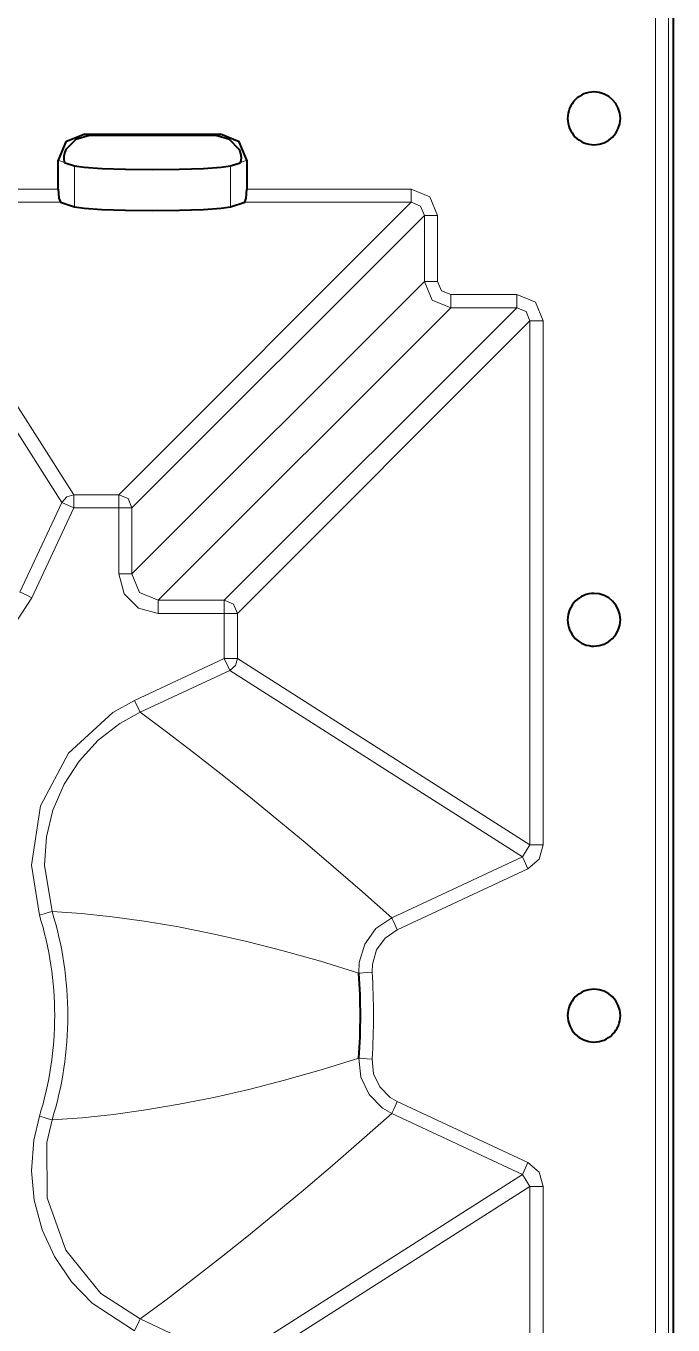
# Model space of a CAD drawing. Header units: millimetres. Extents: x 0 to 2941, y -405 to 1422.
# Drawn here: x 1222.5 to 1271.6, y 1029.7 to 1128.2 of the extents above; entities that cross this region are included whole.
import ezdxf

# ---------------------------------------------------------------- set-up
doc = ezdxf.new("R2010")
doc.units = ezdxf.units.MM
doc.layers.add('FINE', color=9, linetype='Continuous')
doc.layers.add('OUTLINE', color=7, linetype='Continuous')

msp = doc.modelspace()

# ---------------------------------------------------------------- linework, layer by layer
at = {"layer": 'FINE', "lineweight": 9}
for p, q in [((1270.226, 715.717), (1270.226, 1265.691)), ((1227.32, 1119.882), (1226.967, 1119.995)), ((1237.247, 1119.995), (1236.894, 1119.882)), ((1224.957, 1118.011), (1225.441, 1117.855)), ((1226.198, 1117.592), (1226.198, 1114.486)), ((1238.016, 1114.486), (1238.016, 1117.592)), ((1238.773, 1117.855), (1239.258, 1118.011)), ((1212.008, 1115.835), (1224.957, 1115.835)), ((1212.008, 1114.837), (1226.133, 1092.665)), ((1225.123, 1114.837), (1212.008, 1114.837)), ((1229.543, 1092.665), (1251.715, 1114.837)), ((1251.715, 1114.837), (1239.091, 1114.837)), ((1225.228, 1092.089), (1211.103, 1114.26)), ((1252.713, 1113.838), (1230.541, 1091.667)), ((1252.713, 1108.834), (1252.713, 1113.838)), ((1253.711, 1113.838), (1253.711, 1108.834)), ((1230.541, 1086.662), (1252.713, 1108.834)), ((1254.71, 1107.835), (1259.715, 1107.835)), ((1254.71, 1106.837), (1232.538, 1084.665)), ((1260.713, 1105.839), (1238.541, 1083.667)), ((1260.713, 1066.131), (1260.713, 1105.839)), ((1261.711, 1105.839), (1261.711, 1066.131)), ((1222.055, 1085.284), (1225.228, 1092.089)), ((1226.133, 1092.665), (1229.543, 1092.665)), ((1230.541, 1091.667), (1230.541, 1086.662)), ((1232.538, 1084.665), (1237.543, 1084.665)), ((1237.543, 1083.667), (1232.538, 1083.667)), ((1237.543, 1080.256), (1237.543, 1083.667)), ((1238.541, 1083.667), (1238.541, 1080.256)), ((1230.739, 1077.084), (1237.543, 1080.256)), ((1238.541, 1080.256), (1260.713, 1066.131)), ((1237.965, 1079.352), (1231.161, 1076.179)), ((1260.137, 1065.227), (1237.965, 1079.352)), ((1250.233, 1060.609), (1260.137, 1065.227)), ((1260.137, 1065.227), (1260.713, 1066.131)), ((1260.559, 1064.322), (1250.655, 1059.704)), ((1250.655, 1046.677), (1260.559, 1042.059)), ((1260.137, 1041.154), (1250.233, 1045.772)), ((1237.965, 1027.029), (1260.137, 1041.154)), ((1260.713, 1040.249), (1260.137, 1041.154)), ((1260.713, 1040.249), (1238.541, 1026.124)), ((1260.713, 1000.542), (1260.713, 1040.249)), ((1261.711, 1040.249), (1261.711, 1000.542)), ((1231.161, 1030.202), (1237.965, 1027.029))]:
    msp.add_line(p, q, dxfattribs=at)
for points in [[(1271.226, 1265.691), (1271.226, 715.717), (1271.235, 715.699)], [(1239.258, 1115.835), (1251.715, 1115.835), (1253.127, 1115.251), (1253.711, 1113.838)], [(1251.715, 1114.837), (1251.715, 1115.149), (1251.715, 1115.835)], [(1252.713, 1113.838), (1252.422, 1114.546), (1251.715, 1114.837)], [(1252.713, 1113.838), (1253.025, 1113.838), (1253.711, 1113.838)], [(1252.713, 1108.834), (1253.025, 1108.834), (1253.711, 1108.834)], [(1254.71, 1106.837), (1253.299, 1107.423), (1252.713, 1108.834)], [(1253.711, 1108.834), (1254.004, 1108.128), (1254.71, 1107.835)], [(1254.71, 1106.837), (1254.71, 1107.149), (1254.71, 1107.835)], [(1259.715, 1106.837), (1259.715, 1107.149), (1259.715, 1107.835)], [(1259.715, 1107.835), (1261.127, 1107.251), (1261.711, 1105.839)], [(1237.543, 1084.665), (1259.715, 1106.837), (1254.71, 1106.837)], [(1260.713, 1105.839), (1260.422, 1106.546), (1259.715, 1106.837)], [(1260.713, 1105.839), (1261.025, 1105.839), (1261.711, 1105.839)], [(1225.228, 1092.089), (1225.597, 1092.508), (1226.133, 1092.665)], [(1225.228, 1092.089), (1225.51, 1091.957), (1226.133, 1091.667)], [(1226.133, 1092.665), (1226.133, 1092.353), (1226.133, 1091.667)], [(1229.543, 1092.665), (1229.543, 1092.353), (1229.543, 1091.667)], [(1229.543, 1092.665), (1230.248, 1092.371), (1230.541, 1091.667)], [(1229.543, 1086.662), (1229.543, 1091.667), (1226.133, 1091.667), (1222.96, 1084.863)], [(1230.541, 1091.667), (1230.229, 1091.667), (1229.543, 1091.667)], [(1232.538, 1083.667), (1231.04, 1084.068), (1229.944, 1085.163), (1229.543, 1086.662)], [(1230.541, 1086.662), (1230.229, 1086.662), (1229.543, 1086.662)], [(1230.541, 1086.662), (1231.124, 1085.248), (1232.538, 1084.665)], [(1222.055, 1085.284), (1222.138, 1085.246), (1222.338, 1085.153), (1222.625, 1085.019), (1222.96, 1084.863)], [(1222.96, 1084.863), (1220.863, 1081.651), (1219.244, 1080.09), (1217.332, 1078.787), (1215.288, 1077.851), (1213.053, 1077.254), (1210.816, 1077.047), (1208.51, 1077.224), (1206.674, 1077.657)], [(1232.538, 1084.665), (1232.538, 1084.353), (1232.538, 1083.667)], [(1237.543, 1084.665), (1237.543, 1084.353), (1237.543, 1083.667)], [(1237.543, 1084.665), (1238.248, 1084.372), (1238.541, 1083.667)], [(1238.541, 1083.667), (1238.229, 1083.667), (1237.543, 1083.667)], [(1237.965, 1079.352), (1237.833, 1079.634), (1237.543, 1080.256)], [(1238.541, 1080.256), (1238.229, 1080.256), (1237.543, 1080.256)], [(1238.541, 1080.256), (1238.384, 1079.72), (1237.965, 1079.352)], [(1223.533, 1060.797), (1222.925, 1064.585), (1223.612, 1069.079), (1225.747, 1073.091), (1229.089, 1076.169), (1230.739, 1077.084)], [(1231.161, 1076.179), (1231.122, 1076.262), (1231.029, 1076.462), (1230.895, 1076.749), (1230.739, 1077.084)], [(1231.161, 1076.179), (1229.632, 1075.332), (1227.986, 1074.058), (1226.536, 1072.481), (1225.404, 1070.734), (1224.558, 1068.765), (1224.069, 1066.741), (1223.923, 1064.602), (1224.487, 1061.094)], [(1231.161, 1076.179), (1233.174, 1074.687), (1235.217, 1073.132), (1237.292, 1071.513), (1239.399, 1069.831), (1241.536, 1068.085), (1243.665, 1066.308), (1245.824, 1064.469), (1248.014, 1062.57), (1250.233, 1060.609)], [(1260.137, 1065.227), (1260.268, 1064.944), (1260.559, 1064.322)], [(1261.711, 1066.131), (1261.399, 1065.059), (1260.559, 1064.322)], [(1260.713, 1066.131), (1261.025, 1066.131), (1261.711, 1066.131)], [(1224.487, 1061.094), (1224.399, 1061.067), (1224.189, 1061.001), (1223.886, 1060.907), (1223.533, 1060.798)], [(1247.752, 1056.415), (1244.848, 1057.31), (1242.013, 1058.109), (1239.249, 1058.814), (1236.559, 1059.423), (1233.947, 1059.939), (1231.459, 1060.355), (1229.051, 1060.685), (1226.726, 1060.93), (1224.487, 1061.094)], [(1247.752, 1056.415), (1247.775, 1057.226), (1248.191, 1058.613), (1249.042, 1059.785), (1250.233, 1060.609)], [(1250.233, 1060.609), (1250.272, 1060.525), (1250.365, 1060.326), (1250.499, 1060.038), (1250.655, 1059.704)], [(1250.655, 1059.704), (1249.74, 1059.071), (1249.085, 1058.17), (1248.766, 1057.104), (1248.748, 1056.481)], [(1247.752, 1056.415), (1247.844, 1056.421), (1248.063, 1056.435), (1248.38, 1056.456), (1248.748, 1056.481)], [(1224.487, 1045.287), (1226.768, 1045.454), (1229.137, 1045.706), (1231.593, 1046.046), (1234.131, 1046.476), (1236.749, 1046.998), (1239.395, 1047.603), (1242.113, 1048.298), (1244.899, 1049.086), (1247.752, 1049.966)], [(1247.752, 1049.966), (1247.844, 1049.96), (1248.063, 1049.946), (1248.38, 1049.925), (1248.748, 1049.9)], [(1250.233, 1045.772), (1249.533, 1046.183), (1248.518, 1047.215), (1247.901, 1048.526), (1247.752, 1049.966)], [(1248.748, 1049.9), (1248.862, 1048.793), (1249.336, 1047.786), (1250.117, 1046.993), (1250.655, 1046.677)], [(1250.233, 1045.772), (1250.272, 1045.856), (1250.365, 1046.055), (1250.499, 1046.342), (1250.655, 1046.677)], [(1224.487, 1045.287), (1224.399, 1045.314), (1224.189, 1045.38), (1223.886, 1045.474), (1223.533, 1045.583)], [(1250.233, 1045.772), (1247.974, 1043.776), (1245.745, 1041.844), (1243.548, 1039.975), (1241.382, 1038.17), (1239.247, 1036.428), (1237.18, 1034.779), (1235.144, 1033.192), (1233.137, 1031.666), (1231.161, 1030.202)], [(1224.487, 1045.287), (1224.085, 1043.586), (1224.113, 1039.377), (1225.532, 1035.415), (1228.186, 1032.144), (1231.161, 1030.202)], [(1260.137, 1041.154), (1260.268, 1041.437), (1260.559, 1042.059)], [(1260.559, 1042.059), (1261.399, 1041.322), (1261.711, 1040.249)], [(1260.713, 1040.249), (1261.025, 1040.249), (1261.711, 1040.249)], [(1231.161, 1030.202), (1231.122, 1030.119), (1231.029, 1029.919), (1230.895, 1029.632), (1230.739, 1029.297)]]:
    msp.add_lwpolyline(points, dxfattribs=at)
for points in [[(1230.739, 1029.297), (1227.527, 1031.394), (1225.966, 1033.013), (1224.663, 1034.925), (1223.727, 1036.969), (1223.13, 1039.203), (1222.923, 1041.442), (1223.1, 1043.747), (1223.533, 1045.583, 0.15187), (1223.533, 1060.798)], [(1224.487, 1045.287, 0.151875), (1224.487, 1061.094)], [(1248.748, 1049.9, 0.033081), (1248.748, 1056.481)]]:
    msp.add_lwpolyline(points, format="xyb", dxfattribs=at)
at = {"layer": 'OUTLINE', "lineweight": 40}
for p, q in [((1271.558, 1265.691), (1271.558, 135.691)), ((1226.967, 1119.995), (1237.247, 1119.995)), ((1236.894, 1119.882), (1227.32, 1119.882)), ((1224.957, 1115.835), (1224.957, 1118.011)), ((1225.441, 1117.855), (1225.476, 1117.824)), ((1225.476, 1117.824), (1226.198, 1117.592)), ((1238.016, 1117.592), (1238.739, 1117.824)), ((1238.739, 1117.824), (1238.773, 1117.855)), ((1239.258, 1118.011), (1239.258, 1115.835)), ((1238.016, 1114.486), (1239.091, 1114.837))]:
    msp.add_line(p, q, dxfattribs=at)
for points in [[(1263.567, 1121.19, 0.414226), (1265.567, 1119.19, 0.414201), (1267.567, 1121.19, 0.414201), (1265.567, 1123.19, 0.414226)], [(1267.567, 1083.19, 0.414201), (1265.567, 1085.19, 0.414226), (1263.567, 1083.19, 0.414226), (1265.567, 1081.191, 0.414201)], [(1263.567, 1053.19, 0.414201), (1265.567, 1051.19, 0.414226), (1267.567, 1053.19, 0.414201), (1265.567, 1055.191, 0.414226)]]:
    msp.add_lwpolyline(points, format="xyb", close=True, dxfattribs=at)
for points in [[(1226.967, 1119.995), (1225.544, 1119.415), (1224.957, 1118.011)], [(1227.32, 1119.882), (1226.279, 1119.597), (1225.54, 1118.823)], [(1238.674, 1118.823), (1237.935, 1119.597), (1236.894, 1119.882)], [(1239.258, 1118.011), (1238.67, 1119.415), (1237.247, 1119.995)], [(1225.54, 1118.823), (1225.429, 1118.554), (1225.377, 1118.289), (1225.378, 1118.075), (1225.413, 1117.913), (1225.441, 1117.855)], [(1238.773, 1117.855), (1238.823, 1117.989), (1238.841, 1118.216), (1238.803, 1118.489), (1238.71, 1118.751), (1238.674, 1118.823)], [(1226.198, 1117.592), (1226.911, 1117.481), (1228.25, 1117.39), (1230.055, 1117.331), (1232.107, 1117.31), (1234.159, 1117.331), (1235.964, 1117.39), (1237.303, 1117.481), (1238.016, 1117.592)], [(1224.957, 1115.835), (1225.005, 1115.149), (1225.123, 1114.837)], [(1239.091, 1114.837), (1239.209, 1115.149), (1239.258, 1115.835)], [(1225.123, 1114.837), (1226.198, 1114.486), (1226.911, 1114.373), (1228.25, 1114.281), (1230.055, 1114.221), (1232.107, 1114.2), (1234.159, 1114.221), (1235.964, 1114.281), (1237.303, 1114.373), (1238.016, 1114.486)]]:
    msp.add_lwpolyline(points, dxfattribs=at)
msp.add_lwpolyline([(1247.752, 1049.966, 0.033056), (1247.752, 1056.415)], format="xyb", dxfattribs=at)

doc.saveas('drawing.dxf')
